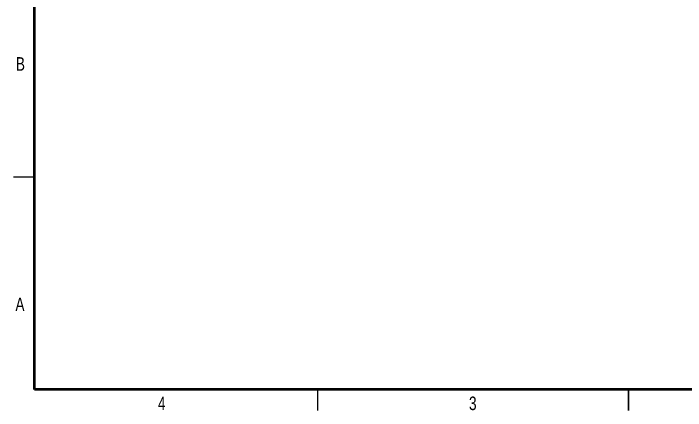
# Model space of a CAD drawing. Header units: inches. Extents: x 0.1 to 21.9, y 0.1 to 16.9.
# Drawn here: x 0.12 to 12.01, y 0.12 to 7.15 of the extents above; entities that cross this region are included whole.
import ezdxf

# ---------------------------------------------------------------- set-up
doc = ezdxf.new("R2010")
doc.units = ezdxf.units.IN
doc.header["$MEASUREMENT"] = 0
doc.styles.add('SLDTEXTSTYLE0', font='TXT', dxfattribs={"width": 0.75})

msp = doc.modelspace()

# ---------------------------------------------------------------- linework, layer by layer
at = {"color": 7, "linetype": 'Continuous', "lineweight": 50}
for p, q in [((0.5, 0.5), (0.5, 16.5)), ((21.5, 0.5), (0.5, 0.5))]:
    msp.add_line(p, q, dxfattribs=at)
at = {"color": 7, "linetype": 'Continuous', "lineweight": 25}
for p, q in [((0.5, 4.25), (0.125, 4.25)), ((5.5, 0.5), (5.5, 0.125)), ((11, 0.125), (11, 0.5)), ((11, 0.5), (11, 0.125))]:
    msp.add_line(p, q, dxfattribs=at)

# ---------------------------------------------------------------- texts
at = {"color": 7, "linetype": 'Continuous', "lineweight": 0, "char_height": 0.24, "attachment_point": 2, "style": 'SLDTEXTSTYLE0'}
for s, insert in [('B', (0.2482, 6.374)), ('A', (0.2404, 2.124)), ('4', (2.7476, 0.3726)), ('3', (8.2476, 0.3726))]:
    msp.add_mtext(s, dxfattribs=dict(at, insert=insert))

doc.saveas('drawing.dxf')
